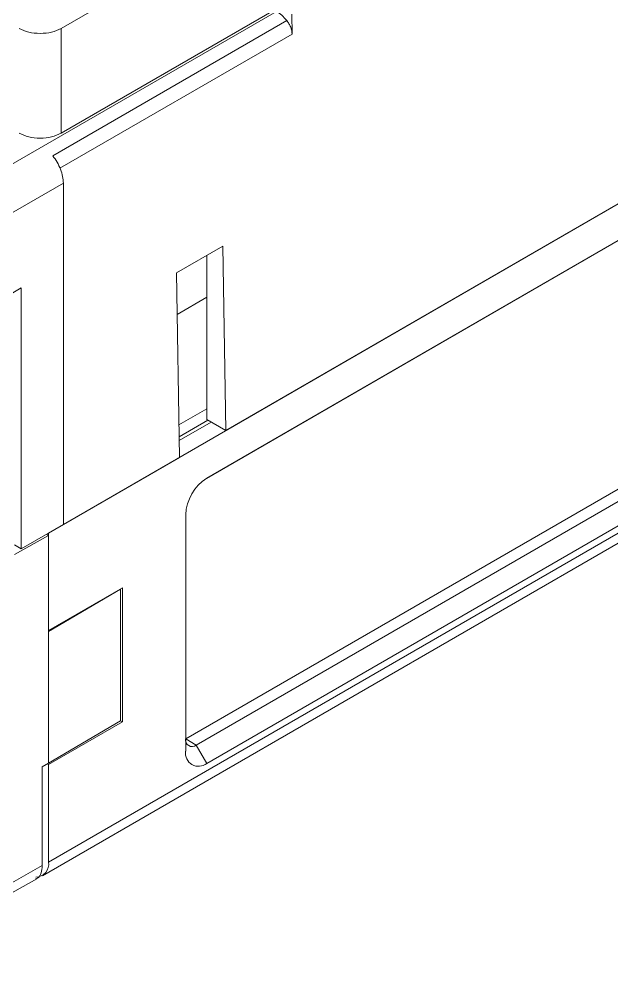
# Paper-space layout '시트2-ENG' of a CAD drawing. Header units: inches. Extents: x 0.2 to 16.3, y 0.2 to 11.5.
# Drawn here: x 14.286 to 15.068, y 9.07 to 10.33 of the extents above; entities that cross this region are included whole.
import ezdxf

# ---------------------------------------------------------------- set-up
doc = ezdxf.new("R2010")
doc.units = ezdxf.units.IN
doc.header["$MEASUREMENT"] = 0

psp = doc.layouts.new('시트2-ENG')

# ---------------------------------------------------------------- linework, layer by layer
at = {"color": 7, "linetype": 'Continuous', "lineweight": 18}
for p, q in [((14.6281, 10.4838), (14.3414, 10.3182)), ((14.1939, 10.0916), (14.6254, 10.3407)), ((14.6226, 10.3423), (14.3414, 10.18)), ((14.6458, 10.337), (14.6462, 10.3108)), ((14.6392, 10.3285), (14.3302, 10.1501)), ((15.4856, 10.3229), (14.3247, 9.6527)), ((14.3414, 10.3182), (14.3414, 10.18)), ((14.5586, 9.7878), (15.3742, 10.2587)), ((14.5335, 9.725), (15.3603, 10.2024)), ((15.3464, 10.1943), (14.5331, 9.7248)), ((14.2217, 10.0434), (14.3442, 10.1141)), ((14.3442, 9.6641), (14.3442, 10.1141)), ((14.4937, 9.9957), (14.5549, 10.031)), ((14.5549, 10.031), (14.5586, 9.7878)), ((14.5335, 9.8023), (14.5335, 10.0186)), ((14.4973, 9.7524), (14.4937, 9.9957)), ((14.2217, 9.9373), (14.2885, 9.9759)), ((14.2885, 9.9759), (14.2885, 9.6319)), ((14.5335, 9.9636), (14.4945, 9.941)), ((14.3247, 9.2187), (15.4856, 9.8889)), ((14.3165, 9.2007), (15.4781, 9.8713)), ((14.5057, 9.3811), (15.3325, 9.8584)), ((14.5196, 9.373), (15.3464, 9.8503)), ((15.3603, 9.8262), (14.5335, 9.3489)), ((14.5335, 9.8166), (14.4967, 9.7953)), ((14.535, 9.8014), (14.4969, 9.7794)), ((14.5392, 9.799), (14.497, 9.7746)), ((14.5586, 9.7878), (14.5335, 9.8023)), ((14.3442, 9.6641), (14.4973, 9.7524)), ((14.5057, 9.365), (14.5057, 9.6768)), ((14.3442, 9.6641), (14.2885, 9.6319)), ((14.3247, 9.6496), (14.2796, 9.6242)), ((14.3247, 9.6496), (14.3219, 9.6512)), ((14.3246, 9.6528), (14.3247, 9.6527)), ((14.3247, 9.6527), (14.3247, 9.5241)), ((14.3247, 9.5226), (14.3247, 9.6496)), ((14.2797, 9.637), (14.2885, 9.6319)), ((14.4221, 9.5804), (14.3247, 9.5241)), ((14.4221, 9.4036), (14.4221, 9.5804)), ((14.4196, 9.5787), (14.3247, 9.5226)), ((14.4194, 9.5788), (14.4196, 9.5787)), ((14.4196, 9.5787), (14.4196, 9.4051)), ((14.3247, 9.349), (14.3247, 9.5226)), ((14.3247, 9.349), (14.4196, 9.4051)), ((14.4195, 9.4051), (14.4221, 9.4036)), ((14.4221, 9.4036), (14.3247, 9.3473)), ((14.5057, 9.3811), (14.5196, 9.373)), ((14.5335, 9.3489), (14.5196, 9.373)), ((14.3163, 9.3442), (14.3247, 9.349)), ((14.3163, 9.214), (14.3163, 9.3442)), ((14.3164, 9.2236), (14.3164, 9.3443)), ((14.3232, 9.3482), (14.3247, 9.3473)), ((14.3247, 9.3473), (14.3247, 9.2187)), ((14.3164, 9.2236), (14.3163, 9.2214)), ((14.0818, 9.0699), (14.3092, 9.1967))]:
    psp.add_line(p, q, dxfattribs=at)
at = {"color": 8, "linetype": 'Continuous', "lineweight": 18}
for p, q in [((14.6462, 10.3108), (14.3397, 10.1339)), ((14.3163, 9.2236), (14.3164, 9.2236))]:
    psp.add_line(p, q, dxfattribs=at)
at = {"color": 7, "linetype": 'Continuous', "lineweight": 18}
for centre, radius, start, end in [((14.5661, 9.6741), 0.0605, 122.6055, 177.3945), ((14.5141, 9.3797), 0.0086, 170.786, 309.2033), ((14.5226, 9.3622), 0.0172, 170.786, 309.2033), ((14.308, 9.2159), 0.0169, 269.0028, 9.7592)]:
    psp.add_arc(centre, radius, start, end, dxfattribs=at)
for points in [[(14.6392, 10.3285), (14.637, 10.331), (14.6326, 10.336), (14.6278, 10.3391), (14.6254, 10.3407)], [(14.6462, 10.3108), (14.6461, 10.3122), (14.6459, 10.3151), (14.6444, 10.3198), (14.6422, 10.3245), (14.6402, 10.3272), (14.6392, 10.3285)], [(14.2857, 10.3182), (14.2898, 10.3164), (14.2979, 10.3127), (14.3136, 10.3111), (14.3292, 10.3127), (14.3373, 10.3164), (14.3414, 10.3182)], [(14.2857, 10.18), (14.2898, 10.1781), (14.2979, 10.1744), (14.3136, 10.1728), (14.3292, 10.1744), (14.3373, 10.1781), (14.3414, 10.18)], [(14.3442, 10.1141), (14.344, 10.117), (14.3436, 10.1229), (14.3407, 10.1324), (14.3362, 10.1419), (14.3322, 10.1474), (14.3302, 10.1501)]]:
    psp.add_open_spline(points, degree=3, dxfattribs=at)
for points, knots in [([(14.0908, 9.0871), (14.1329, 9.1108), (14.208, 9.1532), (14.2832, 9.1955), (14.3163, 9.214)], [0, 0, 0, 0, 0.560004, 1, 1, 1, 1]), ([(14.3163, 9.214), (14.3159, 9.2107), (14.3153, 9.2039), (14.3118, 9.198), (14.3085, 9.1967), (14.3076, 9.1964)], [0, 0, 0, 0, 0.422928, 0.845857, 1, 1, 1, 1])]:
    psp.add_open_spline(points, degree=3, knots=knots, dxfattribs=at)

doc.saveas('drawing.dxf')
